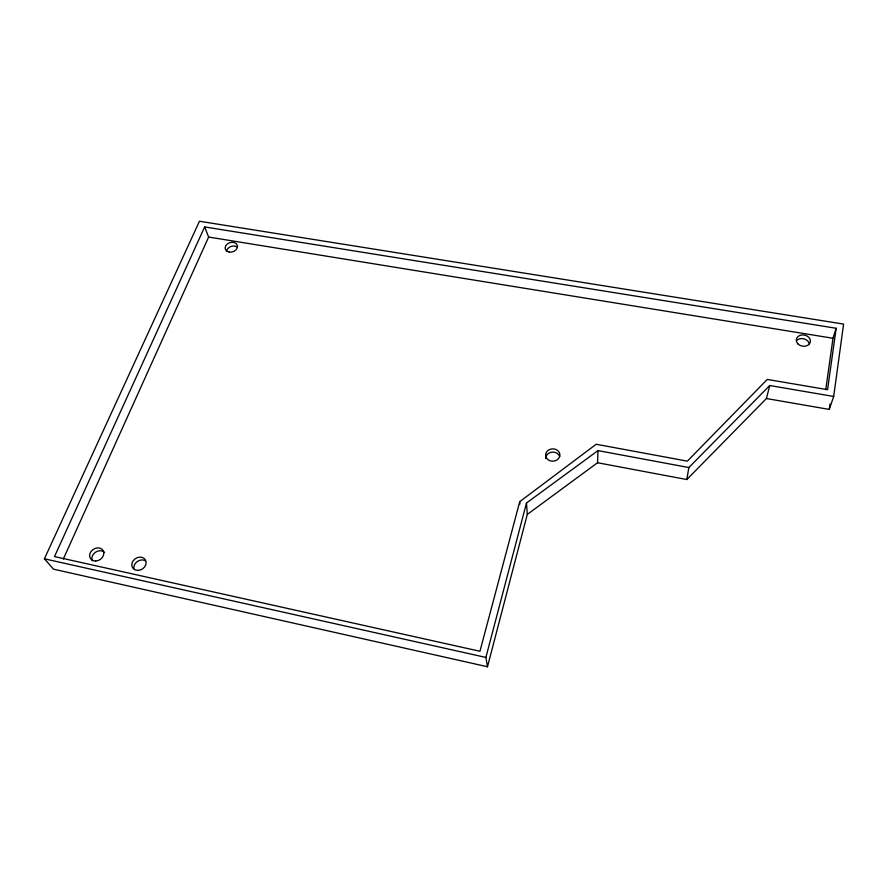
<?xml version="1.0" encoding="UTF-8"?>
<svg xmlns="http://www.w3.org/2000/svg" width="888" height="888" viewBox="0 0 888 888"><rect width="100%" height="100%" fill="white"/><g stroke="black" fill="none" stroke-linecap="round" stroke-linejoin="round"><path stroke-width="1.33" d="M527.283 514.43L597.546 462.737L597.99 450.616L688.844 467.543L769.73 385.525L833.688 396.459L843.6 324.087L199.445 221.245L44.4 558.807L53.48 569.164L487.49 666.755L527.283 514.43L526.495 502.997L597.99 450.616M597.546 462.737L686.824 479.542L766.411 398.534L829.248 409.412L830.003 404.018M836.163 328.271L827.561 389.688L767.265 379.431L687.356 461.15L596.181 444.255L519.735 501.665L479.942 651.27L54.501 556.565L204.651 226.928L836.163 328.271L833 338.261L825.74 389.721M686.824 479.542L688.844 467.543M766.411 398.534L769.73 385.525M487.49 666.755L485.891 657.431L526.495 502.997M829.248 409.412L833.688 396.459M63.281 559.107L208.636 237.052L204.651 226.928M208.636 237.052L833 338.261M44.4 558.807L485.891 657.431M519.735 501.665L519.924 504.051M133.922 568.531A7.481 6.238 -32.8 0 1 137.396 561.482A7.481 6.238 -32.8 0 1 145.31 560.705M545.754 458.596A7.126 6.194 -1.3 0 1 551.648 452.214A7.126 6.194 -1.3 0 1 559.673 456.41A7.16 6.216 -1.4 0 1 547.952 459.662A7.16 6.216 -1.4 0 1 550.627 449.128A7.16 6.216 -1.4 0 1 559.773 456.343M796.703 340.481A7.082 5.628 10.2 0 1 804.084 338.894A7.082 5.628 10.2 0 1 809.29 343.911M226.551 251.282A6.305 4.795 -17.3 0 1 230.858 246.531A6.305 4.795 -17.3 0 1 237.44 247.23M92.363 560.772A7.47 6.116 -33.3 0 1 95.482 552.247A7.47 6.116 -33.3 0 1 104.618 552.458M95.715 561.016A7.504 6.138 -33.2 0 0 103.33 550.915A7.504 6.138 -33.2 0 0 91.12 551.404A7.504 6.138 -33.2 0 0 95.715 561.016M138.073 570.407A7.515 6.26 -32.7 0 0 145.565 560.195A7.515 6.26 -32.7 0 0 133.233 560.683A7.515 6.26 -32.7 0 0 138.073 570.407M797.79 343.745A7.115 5.639 10.1 0 0 809.923 343.134A7.115 5.639 10.1 0 0 802.352 334.909A7.115 5.639 10.1 0 0 797.79 343.745M229.204 252.103A6.327 4.806 -17.3 0 0 237.429 245.621A6.327 4.806 -17.3 0 0 227.317 243.989A6.327 4.806 -17.3 0 0 229.204 252.103"/></g></svg>
